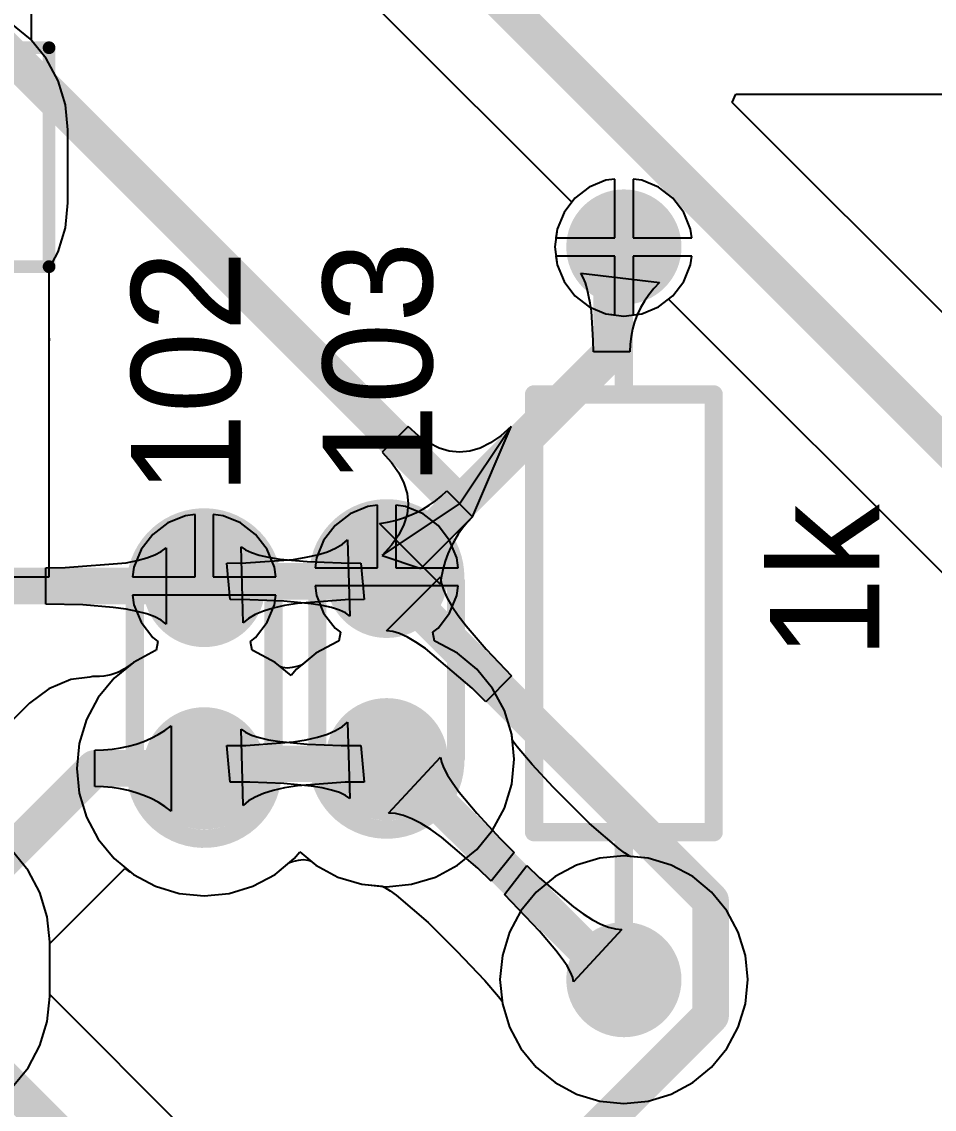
# Model space of a CAD drawing. Header units: millimetres. Extents: x 0 to 190, y 0 to 100.
# Drawn here: x 50.04 to 62.74, y 17.23 to 32.37 of the extents above; entities that cross this region are included whole.
import ezdxf

# ---------------------------------------------------------------- set-up
doc = ezdxf.new("R2010")
doc.units = ezdxf.units.MM
for name, color, linetype in [('BottomLayer', 5, 'Continuous'), ('BottomSolder', 6, 'Continuous'), ('MultiLayer', 9, 'Continuous'), ('PadHoleLayer', 156, 'Continuous'), ('TopLayer', 1, 'Continuous'), ('TopOverlay', 2, 'Continuous'), ('TopSolder', 216, 'Continuous')]:
    doc.layers.add(name, color=color, linetype=linetype)

msp = doc.modelspace()

# ---------------------------------------------------------------- hatches: boundary and pattern name
at = {"layer": 'BottomLayer'}
h = msp.add_hatch(color=5, dxfattribs=at)
edge = h.paths.add_edge_path()
edge.add_arc((58.41999999999999, 29.22999996), 0.6999985999999999, 0, 360)
h = msp.add_hatch(color=5, dxfattribs=at)
edge = h.paths.add_edge_path()
edge.add_arc((55.11799999999999, 24.638), 0.7499985, 0, 360)
h = msp.add_hatch(color=5, dxfattribs=at)
edge = h.paths.add_edge_path()
edge.add_arc((52.578, 24.511), 0.7499985, 0, 360)
h = msp.add_hatch(color=5, dxfattribs=at)
edge = h.paths.add_edge_path()
edge.add_arc((52.578, 21.971), 0.7499985, 0, 360)
h = msp.add_hatch(color=5, dxfattribs=at)
edge = h.paths.add_edge_path()
edge.add_arc((55.11799999999999, 22.098), 0.7499985, 0, 360)
h = msp.add_hatch(color=5, dxfattribs=at)
edge = h.paths.add_edge_path()
edge.add_arc((58.41999999999999, 19.03000004), 0.6999985999999999, 0, 360)
at = {"layer": 'BottomSolder'}
h = msp.add_hatch(color=6, dxfattribs=at)
edge = h.paths.add_edge_path()
edge.add_arc((58.41999999999999, 29.22999996), 0.8015985999999998, 0, 360)
h = msp.add_hatch(color=6, dxfattribs=at)
edge = h.paths.add_edge_path()
edge.add_arc((55.11799999999999, 24.638), 0.8515985, 0, 360)
h = msp.add_hatch(color=6, dxfattribs=at)
edge = h.paths.add_edge_path()
edge.add_arc((52.578, 24.511), 0.8515985, 0, 360)
h = msp.add_hatch(color=6, dxfattribs=at)
edge = h.paths.add_edge_path()
edge.add_arc((55.11799999999999, 22.098), 0.8515985, 0, 360)
h = msp.add_hatch(color=6, dxfattribs=at)
edge = h.paths.add_edge_path()
edge.add_arc((52.578, 21.971), 0.8515985, 0, 360)
h = msp.add_hatch(color=6, dxfattribs=at)
edge = h.paths.add_edge_path()
edge.add_arc((58.41999999999999, 19.03000004), 0.8015985999999998, 0, 360)
at = {"layer": 'MultiLayer'}
h = msp.add_hatch(color=9, dxfattribs=at)
edge = h.paths.add_edge_path()
edge.add_arc((58.41999999999999, 29.22999996), 0.6999985999999999, 0, 360)
h = msp.add_hatch(color=9, dxfattribs=at)
edge = h.paths.add_edge_path()
edge.add_arc((55.11799999999999, 24.638), 0.7499985, 0, 360)
h = msp.add_hatch(color=9, dxfattribs=at)
edge = h.paths.add_edge_path()
edge.add_arc((52.578, 24.511), 0.7499985, 0, 360)
h = msp.add_hatch(color=9, dxfattribs=at)
edge = h.paths.add_edge_path()
edge.add_arc((52.578, 21.971), 0.7499985, 0, 360)
h = msp.add_hatch(color=9, dxfattribs=at)
edge = h.paths.add_edge_path()
edge.add_arc((55.11799999999999, 22.098), 0.7499985, 0, 360)
h = msp.add_hatch(color=9, dxfattribs=at)
edge = h.paths.add_edge_path()
edge.add_arc((58.41999999999999, 19.03000004), 0.6999985999999999, 0, 360)
at = {"layer": 'PadHoleLayer'}
h = msp.add_hatch(color=156, dxfattribs=at)
edge = h.paths.add_edge_path()
edge.add_arc((58.41999999999999, 29.22999996), 0.2999994, 0, 360)
h = msp.add_hatch(color=156, dxfattribs=at)
edge = h.paths.add_edge_path()
edge.add_arc((55.11799999999999, 24.638), 0.3499993, 0, 360)
h = msp.add_hatch(color=156, dxfattribs=at)
edge = h.paths.add_edge_path()
edge.add_arc((52.578, 24.511), 0.3499993, 0, 360)
h = msp.add_hatch(color=156, dxfattribs=at)
edge = h.paths.add_edge_path()
edge.add_arc((55.11799999999999, 22.098), 0.3499993, 0, 360)
h = msp.add_hatch(color=156, dxfattribs=at)
edge = h.paths.add_edge_path()
edge.add_arc((52.578, 21.971), 0.3499993, 0, 360)
h = msp.add_hatch(color=156, dxfattribs=at)
edge = h.paths.add_edge_path()
edge.add_arc((58.41999999999999, 19.03000004), 0.2999994, 0, 360)
at = {"layer": 'TopLayer'}
h = msp.add_hatch(color=1, dxfattribs=at)
edge = h.paths.add_edge_path()
edge.add_arc((58.41999999999999, 29.22999996), 0.6999985999999999, 0, 360)
h = msp.add_hatch(color=1, dxfattribs=at)
edge = h.paths.add_edge_path()
edge.add_arc((55.11799999999999, 24.638), 0.7499985, 0, 360)
h = msp.add_hatch(color=1, dxfattribs=at)
edge = h.paths.add_edge_path()
edge.add_arc((52.578, 24.511), 0.7499985, 0, 360)
h = msp.add_hatch(color=1, dxfattribs=at)
edge = h.paths.add_edge_path()
edge.add_arc((52.578, 21.971), 0.7499985, 0, 360)
h = msp.add_hatch(color=1, dxfattribs=at)
edge = h.paths.add_edge_path()
edge.add_arc((55.11799999999999, 22.098), 0.7499985, 0, 360)
h = msp.add_hatch(color=1, dxfattribs=at)
edge = h.paths.add_edge_path()
edge.add_arc((58.41999999999999, 19.03000004), 0.6999985999999999, 0, 360)
at = {"layer": 'TopSolder'}
h = msp.add_hatch(color=216, dxfattribs=at)
edge = h.paths.add_edge_path()
edge.add_arc((58.41999999999999, 29.22999996), 0.8015985999999998, 0, 360)
h = msp.add_hatch(color=216, dxfattribs=at)
edge = h.paths.add_edge_path()
edge.add_arc((55.11799999999999, 24.638), 0.8515985, 0, 360)
h = msp.add_hatch(color=216, dxfattribs=at)
edge = h.paths.add_edge_path()
edge.add_arc((52.578, 24.511), 0.8515985, 0, 360)
h = msp.add_hatch(color=216, dxfattribs=at)
edge = h.paths.add_edge_path()
edge.add_arc((55.11799999999999, 22.098), 0.8515985, 0, 360)
h = msp.add_hatch(color=216, dxfattribs=at)
edge = h.paths.add_edge_path()
edge.add_arc((52.578, 21.971), 0.8515985, 0, 360)
h = msp.add_hatch(color=216, dxfattribs=at)
edge = h.paths.add_edge_path()
edge.add_arc((58.41999999999999, 19.03000004), 0.8015985999999998, 0, 360)

# ---------------------------------------------------------------- linework, layer by layer
at = {"layer": 'BottomLayer'}
for p, q in [((55.03359579999999, 32.51322682), (57.69480206, 29.85202056)), ((50.15831979999999, 32.12431979999999), (49.88758374, 32.34650629999999)), ((50.3805063, 31.85358374), (50.15831979999999, 32.12431979999999)), ((50.5456063, 31.5447045), (50.3805063, 31.85358374)), ((50.64727488, 31.20954896), (50.5456063, 31.5447045)), ((59.92920957999999, 31.24070968), (59.97781248, 31.35804244)), ((59.97781248, 31.35804244), (99.24863056, 31.35804244)), ((50.68160298, 30.861), (50.64727488, 31.20954896)), ((66.93307416, 24.2368451), (59.92920957999999, 31.24070968)), ((50.68160298, 29.845), (50.68160298, 30.861)), ((50.64727488, 29.49645104), (50.68160298, 29.845)), ((57.69480206, 29.85202056), (57.58668442, 29.7111166)), ((57.58668442, 29.7111166), (57.49055558, 29.47904442)), ((50.5456063, 29.16129549999999), (50.64727488, 29.49645104)), ((57.49055558, 29.47904442), (57.45776926, 29.22999996)), ((57.45776926, 29.22999996), (57.49055558, 28.9809555)), ((50.419, 28.92443288), (50.5456063, 29.16129549999999)), ((50.419, 27.98245864), (50.419, 28.92443288)), ((57.49055558, 28.9809555), (57.58668442, 28.74888332)), ((57.85519797999999, 28.80355936), (57.82233037999999, 28.86559378)), ((57.82233037999999, 28.86559378), (58.91755805999999, 28.73762096)), ((57.88460864, 28.73094838), (57.85519797999999, 28.80355936)), ((57.58668442, 28.74888332), (57.73960003999999, 28.5496)), ((57.91055727999999, 28.64776338), (57.88460864, 28.73094838)), ((57.95207611999999, 28.44966116), (57.91055727999999, 28.64776338)), ((58.83885361999999, 28.65259192), (58.76843466, 28.5649416)), ((58.91755805999999, 28.73762096), (58.83885361999999, 28.65259192)), ((57.73960003999999, 28.5496), (57.93888336, 28.39668438)), ((58.70629863999999, 28.47466746), (58.6524481, 28.3817695)), ((58.76843466, 28.5649416), (58.70629863999999, 28.47466746)), ((58.90111664, 28.39668438), (59.04202059999999, 28.50480202)), ((59.04202059999999, 28.50480202), (64.74634243999999, 22.80048018)), ((57.93888336, 28.39668438), (58.17095553999999, 28.30055554)), ((57.96764631999999, 28.33474648), (57.95207611999999, 28.44966116)), ((57.99359496, 27.92654308), (57.96764631999999, 28.33474648)), ((58.6524481, 28.3817695), (58.60688304, 28.2862528)), ((58.66904445999999, 28.30055554), (58.90111664, 28.39668438)), ((58.17095553999999, 28.30055554), (58.41999999999999, 28.26776922)), ((58.41999999999999, 28.26776922), (58.66904445999999, 28.30055554)), ((58.56960092, 28.18811228), (58.54060681999999, 28.08734794)), ((58.60688304, 28.2862528), (58.56960092, 28.18811228)), ((58.54060681999999, 28.08734794), (58.51989312, 27.98396232)), ((50.424715, 27.94003556), (50.419, 27.98245864)), ((50.419, 27.89559318), (50.424715, 27.94003556)), ((50.419, 24.638), (50.419, 27.89559318)), ((57.9953247, 27.7693247), (57.99359496, 27.92654308)), ((58.50746744, 27.87795542), (58.5033247, 27.7693247)), ((58.51989312, 27.98396232), (58.50746744, 27.87795542)), ((58.5033247, 27.7693247), (57.9953247, 27.7693247)), ((55.41557877999999, 26.73163056), (55.05636943999999, 26.37242122)), ((55.41558132, 26.73163056), (55.05637198, 26.37242122)), ((55.55926403999999, 26.60231662), (55.41557877999999, 26.73163056)), ((55.55926658, 26.60231408), (55.41558132, 26.73163056)), ((56.13400253999999, 25.654), (56.85242375999999, 26.73163056)), ((56.31360594, 25.47439405999999), (56.85242122, 26.73163056)), ((56.85242122, 26.73163056), (56.70873596, 26.60231408)), ((56.85242375999999, 26.73163056), (56.7087385, 26.60231662)), ((55.7029493, 26.5017377), (55.55926403999999, 26.60231662)), ((55.7029493, 26.50173516), (55.55926658, 26.60231408)), ((55.84663201999999, 26.4298938), (55.7029493, 26.5017377)), ((55.84663456, 26.4298938), (55.7029493, 26.50173516)), ((56.56505324, 26.50173516), (56.42136798, 26.4298938)), ((56.56505324, 26.5017377), (56.42137052, 26.4298938)), ((56.7087385, 26.60231662), (56.56505324, 26.5017377)), ((56.70873596, 26.60231408), (56.56505324, 26.50173516)), ((55.05636943999999, 26.37242122), (55.18568592, 26.22873596)), ((55.05637198, 26.37242122), (55.18568845999999, 26.22873596)), ((55.99031727999999, 26.38679), (55.84663201999999, 26.4298938)), ((55.99031727999999, 26.38679), (55.84663456, 26.4298938)), ((56.13399999999999, 26.37242122), (55.99031727999999, 26.38679)), ((56.13400253999999, 26.37242122), (55.99031727999999, 26.38679)), ((56.27768526, 26.38679), (56.13399999999999, 26.37242122)), ((56.27768526, 26.38679), (56.13400253999999, 26.37242122)), ((56.42136798, 26.4298938), (56.27768526, 26.38679)), ((56.42137052, 26.4298938), (56.27768526, 26.38679)), ((55.18568592, 26.22873596), (55.28626483999999, 26.08505324)), ((55.18568845999999, 26.22873596), (55.28626483999999, 26.08505324)), ((55.28626483999999, 26.08505324), (55.3581062, 25.94136798)), ((55.28626483999999, 26.08505324), (55.35810873999999, 25.94136798)), ((55.3581062, 25.94136798), (55.40121254, 25.79768526)), ((55.35810873999999, 25.94136798), (55.40121254, 25.79768526)), ((55.40121254, 25.79768526), (55.41557877999999, 25.654)), ((55.40121254, 25.79768526), (55.41558132, 25.654)), ((55.79643908, 25.6950337), (55.8772568, 25.761315)), ((55.8772568, 25.761315), (55.95439405999999, 25.83360593999999)), ((55.95439405999999, 25.83360593999999), (56.31360594, 25.47439405999999)), ((54.85590248, 25.61615654), (54.61166878, 25.51499088)), ((54.991, 25.63394161999999), (54.85590248, 25.61615654)), ((54.991, 24.765), (54.991, 25.63394161999999)), ((55.05636943999999, 24.93558132), (56.13400253999999, 25.654)), ((55.38009751999999, 25.61615654), (55.24499999999999, 25.63394161999999)), ((55.24499999999999, 25.63394161999999), (55.24499999999999, 24.765)), ((55.62433121999999, 25.51499088), (55.38009751999999, 25.61615654)), ((55.41557877999999, 25.654), (55.40121254, 25.51031728)), ((55.41558132, 25.654), (55.40121254, 25.51031728)), ((55.62375718, 25.58051018), (55.71193836, 25.63476712)), ((55.71193836, 25.63476712), (55.79643908, 25.6950337)), ((52.31590248, 25.48915654), (52.07166878, 25.38799088)), ((52.45099999999999, 25.50694162), (52.31590248, 25.48915654)), ((52.45099999999999, 24.638), (52.45099999999999, 25.50694162)), ((52.84009752, 25.48915654), (52.705, 25.50694162)), ((52.705, 25.50694162), (52.705, 24.638)), ((53.08433122, 25.38799088), (52.84009752, 25.48915654)), ((54.61166878, 25.51499088), (54.40193844, 25.35406156)), ((55.23421769999999, 25.42360168), (55.3371258, 25.45381244)), ((55.3371258, 25.45381244), (55.43635089999999, 25.49003283999999)), ((55.40121254, 25.51031728), (55.3581062, 25.36663202)), ((55.40121254, 25.51031728), (55.35810873999999, 25.36663202)), ((55.43635089999999, 25.49003283999999), (55.53189554, 25.53226542)), ((55.53189554, 25.53226542), (55.62375718, 25.58051018)), ((55.59518471999999, 24.75597538), (56.31360594, 25.47439405999999)), ((55.83406155999999, 25.35406156), (55.62433121999999, 25.51499088)), ((56.31360594, 25.47439405999999), (56.24131499999999, 25.3972568)), ((52.07166878, 25.38799088), (51.86193844, 25.22706156)), ((53.29406156, 25.22706156), (53.08433122, 25.38799088)), ((54.40193844, 25.35406156), (54.24100912, 25.14433122)), ((55.01736266, 25.3812167), (55.12763168, 25.3994031)), ((55.86121669999999, 24.53736266), (55.01736266, 25.3812167)), ((55.12763168, 25.3994031), (55.23421769999999, 25.42360168)), ((55.3581062, 25.36663202), (55.28626483999999, 25.22294676)), ((55.35810873999999, 25.36663202), (55.28626483999999, 25.2229493)), ((55.99499087999999, 25.14433122), (55.83406155999999, 25.35406156)), ((56.1750337, 25.31643908), (56.11476712, 25.23193836)), ((56.24131499999999, 25.3972568), (56.1750337, 25.31643908)), ((51.86193844, 25.22706156), (51.70100911999999, 25.01733122)), ((53.45499088, 25.01733122), (53.29406156, 25.22706156)), ((54.24100912, 25.14433122), (54.13984346, 24.90009752)), ((54.50119656, 25.09191832), (54.57344178, 25.1537089)), ((54.57344178, 25.1537089), (54.60342902, 24.09236482)), ((55.28626483999999, 25.2229493), (55.18568592, 25.07926404)), ((55.28626483999999, 25.22294676), (55.18568592, 25.07926404)), ((56.09615654, 24.90009752), (55.99499087999999, 25.14433122)), ((56.06051018, 25.14375718), (56.01226542, 25.05189554)), ((56.11476712, 25.23193836), (56.06051018, 25.14375718)), ((51.70100911999999, 25.01733122), (51.59984346, 24.77309752)), ((51.89233208, 24.9420634), (51.98138194, 24.98909658)), ((51.98138194, 24.98909658), (52.04800106, 25.04166188)), ((52.04800106, 25.04166188), (52.04800106, 23.98033812)), ((53.12255821999999, 23.9952911), (53.09257098, 25.05663518)), ((53.09257098, 25.05663518), (53.15276136, 25.01329008)), ((53.15276136, 25.01329008), (53.23657627999999, 24.97450682)), ((53.55615654, 24.77309752), (53.45499088, 25.01733122)), ((54.15667603999999, 24.94557622), (54.29281242, 24.98785198)), ((54.29281242, 24.98785198), (54.40765344, 25.03663268)), ((54.40765344, 25.03663268), (54.50119656, 25.09191832)), ((55.18568592, 25.07926404), (55.05636943999999, 24.93557878)), ((55.18568592, 25.07926404), (55.05636943999999, 24.93558132)), ((56.01226542, 25.05189554), (55.97003283999999, 24.9563509)), ((50.64083852, 24.76776606), (51.49057774, 24.8341642)), ((51.49057774, 24.8341642), (51.64692998, 24.86459848)), ((51.64692998, 24.86459848), (51.7808464, 24.90056488)), ((51.7808464, 24.90056488), (51.89233208, 24.9420634)), ((52.89259678, 24.8285), (53.15652056, 24.8317512)), ((53.15652056, 24.8317512), (53.82050704, 24.88053444)), ((53.23657627999999, 24.97450682), (53.3440132, 24.9402854)), ((53.3440132, 24.9402854), (53.47507211999999, 24.91062836)), ((53.47507211999999, 24.91062836), (53.62975049999999, 24.88553316)), ((53.62975049999999, 24.88553316), (54.00997834, 24.84903336)), ((53.82050704, 24.88053444), (53.99923922, 24.90980286)), ((53.99923922, 24.90980286), (54.15667603999999, 24.94557622)), ((54.00997834, 24.84903336), (54.48469163999999, 24.83078092)), ((54.13984346, 24.90009752), (54.12205837999999, 24.765)), ((54.48469163999999, 24.83078092), (54.75748002, 24.8285)), ((55.05636943999999, 24.93557878), (55.59518471999999, 24.75597538)), ((55.93381244, 24.8571258), (55.90360167999999, 24.7542177)), ((55.97003283999999, 24.9563509), (55.93381244, 24.8571258)), ((56.11394162, 24.765), (56.09615654, 24.90009752)), ((50.37231988, 24.765), (50.64083852, 24.76776606)), ((50.37231988, 24.257), (50.37231988, 24.765)), ((51.59984346, 24.77309752), (51.58205838, 24.638)), ((52.93851998, 24.3205), (52.89259678, 24.8285)), ((53.57394162, 24.638), (53.55615654, 24.77309752)), ((54.12205837999999, 24.765), (54.991, 24.765)), ((54.75748002, 24.8285), (54.80340322, 24.3205)), ((55.24499999999999, 24.765), (56.11394162, 24.765)), ((55.90360167999999, 24.7542177), (55.8794031, 24.64763168)), ((46.863, 24.638), (50.419, 24.638)), ((51.58205838, 24.638), (52.45099999999999, 24.638)), ((52.705, 24.638), (53.57394162, 24.638)), ((55.11753263999999, 23.88799896), (55.86800104, 24.63846736)), ((55.8794031, 24.64763168), (55.86121669999999, 24.53736266)), ((55.86800104, 24.63846736), (55.87793752, 24.5541927)), ((55.87793752, 24.5541927), (55.90764789999999, 24.45796734)), ((52.578, 24.384), (51.58205838, 24.384)), ((51.58205838, 24.384), (51.59984346, 24.24890248)), ((53.57394162, 24.384), (52.578, 24.384)), ((53.55615654, 24.24890248), (53.57394162, 24.384)), ((55.11799999999999, 24.511), (54.12205837999999, 24.511)), ((54.12205837999999, 24.511), (54.13984346, 24.37590248)), ((54.13984346, 24.37590248), (54.24100912, 24.13166878)), ((56.11394162, 24.511), (55.11799999999999, 24.511)), ((55.90764789999999, 24.45796734), (55.95713472, 24.34979128)), ((55.99499087999999, 24.13166878), (56.09615654, 24.37590248)), ((56.09615654, 24.37590248), (56.11394162, 24.511)), ((50.88692388, 24.24593322), (50.37231988, 24.257)), ((51.31179221999999, 24.21273542), (50.88692388, 24.24593322)), ((51.59984346, 24.24890248), (51.70100911999999, 24.00466878)), ((53.21130836, 24.31821908), (52.93851998, 24.3205)), ((53.68602166, 24.29996664), (53.21130836, 24.31821908)), ((53.45499088, 24.00466878), (53.55615654, 24.24890248)), ((53.69676078, 24.23919714), (53.53932395999999, 24.20342378)), ((54.06624949999999, 24.26346684), (53.68602166, 24.29996664)), ((53.87549296, 24.26846556), (53.69676078, 24.23919714)), ((54.53947943999999, 24.3172488), (53.87549296, 24.26846556)), ((54.22092787999999, 24.23837164), (54.06624949999999, 24.26346684)), ((54.35198679999999, 24.2087146), (54.22092787999999, 24.23837164)), ((54.80340322, 24.3205), (54.53947943999999, 24.3172488)), ((55.95713472, 24.34979128), (56.02639797999999, 24.22966452)), ((56.02639797999999, 24.22966452), (56.11543514, 24.0975896)), ((51.49057774, 24.1878358), (51.31179221999999, 24.21273542)), ((51.64692998, 24.15740152), (51.49057774, 24.1878358)), ((51.7808464, 24.12143512), (51.64692998, 24.15740152)), ((51.89233208, 24.0799366), (51.7808464, 24.12143512)), ((51.98138194, 24.03290342), (51.89233208, 24.0799366)), ((53.28834655999999, 24.11236732), (53.19480343999999, 24.05708168)), ((53.40318758, 24.16114802), (53.28834655999999, 24.11236732)), ((53.53932395999999, 24.20342378), (53.40318758, 24.16114802)), ((54.24100912, 24.13166878), (54.40193844, 23.92193844)), ((54.45942372, 24.17449318), (54.35198679999999, 24.2087146)), ((54.54323864, 24.13570992), (54.45942372, 24.17449318)), ((54.60342902, 24.09236482), (54.54323864, 24.13570992)), ((55.83406155999999, 23.92193844), (55.99499087999999, 24.13166878)), ((56.11543514, 24.0975896), (56.22424873999999, 23.95356144)), ((51.70100911999999, 24.00466878), (51.86193844, 23.79493844)), ((52.04800106, 23.98033812), (51.98138194, 24.03290342)), ((53.19480343999999, 24.05708168), (53.12255821999999, 23.9952911)), ((53.29406156, 23.79493844), (53.45499088, 24.00466878)), ((54.40193844, 23.92193844), (54.47445036000001, 23.8662972)), ((55.76154964, 23.8662972), (55.83406155999999, 23.92193844)), ((56.22424873999999, 23.95356144), (56.50120271999999, 23.6296581)), ((51.86193844, 23.79493844), (51.93445036, 23.7392972)), ((53.22154964, 23.7392972), (53.29406156, 23.79493844)), ((54.47445036000001, 23.8662972), (54.45171736, 23.74134698)), ((55.2018073, 23.87806248), (55.11753263999999, 23.88799896)), ((55.29803266, 23.8483521), (55.2018073, 23.87806248)), ((55.40620872, 23.79886528), (55.29803266, 23.8483521)), ((55.52633548, 23.72960202), (55.40620872, 23.79886528)), ((55.78428263999999, 23.74134698), (55.76154964, 23.8662972)), ((51.93445036, 23.7392972), (51.91171735999999, 23.61434698)), ((53.24428263999999, 23.61434698), (53.22154964, 23.7392972)), ((54.43891067999999, 23.73746332), (54.13211678, 23.57347838)), ((54.45171736, 23.74134698), (54.43891067999999, 23.73746332)), ((55.65841039999999, 23.64056486), (55.52633548, 23.72960202)), ((56.30621708, 23.08665944), (55.65841039999999, 23.64056486)), ((55.79708932, 23.73746332), (55.78428263999999, 23.74134698)), ((56.10388321999999, 23.57347838), (55.79708932, 23.73746332)), ((56.50120271999999, 23.6296581), (56.85725484, 23.2579545)), ((51.89891067999999, 23.61046332), (51.59211678, 23.44647838)), ((51.91171735999999, 23.61434698), (51.89891067999999, 23.61046332)), ((53.25708931999999, 23.61046332), (53.24428263999999, 23.61434698)), ((53.56388322, 23.44647838), (53.25708931999999, 23.61046332)), ((54.13211678, 23.57347838), (53.93121802, 23.40860444)), ((56.37279048, 23.35279048), (56.10388321999999, 23.57347838)), ((51.4284341, 23.33299372), (51.39543696, 23.31570394)), ((51.46033141999999, 23.35269904), (51.4284341, 23.33299372)), ((51.52069706, 23.39612542), (51.46033141999999, 23.35269904)), ((51.54980037999999, 23.4117515), (51.52069706, 23.39612542)), ((51.59211678, 23.44647838), (51.54980037999999, 23.4117515)), ((53.64004258, 23.3839766), (53.56388322, 23.44647838)), ((53.67039557999999, 23.37710844), (53.64004258, 23.3839766)), ((53.74014144, 23.3657902), (53.67039557999999, 23.37710844)), ((53.80274227999999, 23.37604164), (53.74014144, 23.3657902)), ((53.89078376, 23.39604668), (53.80274227999999, 23.37604164)), ((53.93121802, 23.40860444), (53.89078376, 23.39604668)), ((56.59347837999999, 23.08388322), (56.37279048, 23.35279048)), ((50.72246396, 23.2083102), (50.41352122, 23.08034246)), ((50.98550381999999, 23.24294056), (50.72246396, 23.2083102)), ((51.02583648, 23.249382), (50.98550381999999, 23.24294056)), ((51.03670768, 23.24968172), (51.02583648, 23.249382)), ((51.05399999999999, 23.25195756), (51.03670768, 23.24968172)), ((51.11951676, 23.25195756), (51.05399999999999, 23.25195756)), ((51.11992824, 23.25196772), (51.11951676, 23.25195756)), ((51.17935661999999, 23.25702232), (51.11992824, 23.25196772)), ((51.23250104, 23.2647998), (51.17935661999999, 23.25702232)), ((51.27982124, 23.2748201), (51.23250104, 23.2647998)), ((51.32214272, 23.28674032), (51.27982124, 23.2748201)), ((51.36037226000001, 23.3003725), (51.32214272, 23.28674032)), ((51.39543696, 23.31570394), (51.36037226000001, 23.3003725)), ((56.85725484, 23.2579545), (56.4980455, 22.89874516)), ((50.41352122, 23.08034246), (50.14822583999999, 22.87677416)), ((56.4980455, 22.89874516), (56.30621708, 23.08665944)), ((56.75746331999999, 22.77708932), (56.59347837999999, 23.08388322)), ((50.14822583999999, 22.87677416), (48.61332923999999, 21.34187756)), ((56.85844609999999, 22.44419692), (56.75746331999999, 22.77708932)), ((52.02953525999999, 22.4997899), (52.11913376, 22.56424494)), ((52.11913376, 22.56424494), (52.11913376, 21.37775506)), ((54.50119656, 22.55191832), (54.57344178, 22.6137089)), ((54.57344178, 22.6137089), (54.60342902, 21.55236482)), ((51.83906066, 22.3912303), (51.93617755999999, 22.44211666)), ((51.93617755999999, 22.44211666), (52.02953525999999, 22.4997899)), ((53.12255821999999, 21.4552911), (53.09257098, 22.51663518)), ((53.09257098, 22.51663518), (53.15276136, 22.47329008)), ((53.15276136, 22.47329008), (53.23657627999999, 22.43450682)), ((53.23657627999999, 22.43450682), (53.3440132, 22.4002854)), ((54.15667603999999, 22.40557622), (54.29281242, 22.44785198)), ((54.29281242, 22.44785198), (54.40765344, 22.49663268)), ((54.40765344, 22.49663268), (54.50119656, 22.55191832)), ((56.86583496, 22.36917802), (56.85844609999999, 22.44419692)), ((51.41300868, 22.25553334), (51.52515983999999, 22.2792798)), ((51.52515983999999, 22.2792798), (51.6335518, 22.3098106)), ((51.6335518, 22.3098106), (51.7381871, 22.34712828)), ((51.7381871, 22.34712828), (51.83906066, 22.3912303)), ((52.89259678, 22.2885), (53.15652056, 22.2917512)), ((52.93851998, 21.7805), (52.89259678, 22.2885)), ((53.15652056, 22.2917512), (53.82050704, 22.34053444)), ((53.3440132, 22.4002854), (53.47507211999999, 22.37062836)), ((53.47507211999999, 22.37062836), (53.62975049999999, 22.34553316)), ((53.62975049999999, 22.34553316), (54.00997834, 22.30903336)), ((53.82050704, 22.34053444), (53.99923922, 22.36980286)), ((53.99923922, 22.36980286), (54.15667603999999, 22.40557622)), ((54.00997834, 22.30903336), (54.48469163999999, 22.29078092)), ((54.48469163999999, 22.29078092), (54.75748002, 22.2885)), ((54.75748002, 22.2885), (54.80340322, 21.7805)), ((56.88035359999999, 22.34678538), (56.86583496, 22.36917802)), ((56.9360812, 22.27101718), (56.88035359999999, 22.34678538)), ((57.14276862, 22.02352212), (56.9360812, 22.27101718)), ((51.05399999999999, 22.225), (51.17742876000001, 22.22839344)), ((51.05399999999999, 21.717), (51.05399999999999, 22.225)), ((51.17742876000001, 22.22839344), (51.29709832, 22.23856868)), ((51.29709832, 22.23856868), (51.41300868, 22.25553334)), ((55.14461158, 21.3484714), (55.86745493999999, 22.12661818)), ((55.86745493999999, 22.12661818), (55.87984252, 22.0568774)), ((55.87984252, 22.0568774), (55.91221736, 21.97318694)), ((55.91221736, 21.97318694), (55.96457437999999, 21.87554934)), ((57.43493211999999, 21.70961876), (57.14276862, 22.02352212)), ((55.96457437999999, 21.87554934), (56.03691611999999, 21.76396714)), ((51.17742876000001, 21.71360656), (51.05399999999999, 21.717)), ((51.29709832, 21.70343132), (51.17742876000001, 21.71360656)), ((51.41300868, 21.68646666), (51.29709832, 21.70343132)), ((51.52515983999999, 21.6627202), (51.41300868, 21.68646666)), ((51.6335518, 21.6321894), (51.52515983999999, 21.6627202)), ((53.21130836, 21.77821908), (52.93851998, 21.7805)), ((53.68602166, 21.75996664), (53.21130836, 21.77821908)), ((53.53932395999999, 21.66342378), (53.40318758, 21.62114802)), ((53.69676078, 21.69919714), (53.53932395999999, 21.66342378)), ((54.06624949999999, 21.72346684), (53.68602166, 21.75996664)), ((53.87549296, 21.72846556), (53.69676078, 21.69919714)), ((54.53947943999999, 21.7772488), (53.87549296, 21.72846556)), ((54.22092787999999, 21.69837164), (54.06624949999999, 21.72346684)), ((54.35198679999999, 21.6687146), (54.22092787999999, 21.69837164)), ((54.45942372, 21.63449318), (54.35198679999999, 21.6687146)), ((54.80340322, 21.7805), (54.53947943999999, 21.7772488)), ((56.03691611999999, 21.76396714), (56.12924258, 21.63843526)), ((57.91840588, 21.226145), (57.43493211999999, 21.70961876)), ((51.7381871, 21.59487172), (51.6335518, 21.6321894)), ((51.83906066, 21.5507697), (51.7381871, 21.59487172)), ((51.93617755999999, 21.49988334), (51.83906066, 21.5507697)), ((52.02953525999999, 21.4422101), (51.93617755999999, 21.49988334)), ((53.19480343999999, 21.51708168), (53.12255821999999, 21.4552911)), ((53.28834655999999, 21.57236732), (53.19480343999999, 21.51708168)), ((53.40318758, 21.62114802), (53.28834655999999, 21.57236732)), ((54.54323864, 21.59570992), (54.45942372, 21.63449318)), ((54.60342902, 21.55236482), (54.54323864, 21.59570992)), ((56.12924258, 21.63843526), (56.37384711999999, 21.34553262)), ((52.11913376, 21.37775506), (52.02953525999999, 21.4422101)), ((55.24246508, 21.34195376), (55.14461158, 21.3484714)), ((55.35033379999999, 21.31580446), (55.24246508, 21.34195376)), ((55.46822028, 21.27002604), (55.35033379999999, 21.31580446)), ((55.59612197999999, 21.20461596), (55.46822028, 21.27002604)), ((55.73404144, 21.11957422), (55.59612197999999, 21.20461596)), ((56.37384711999999, 21.34553262), (56.69839054, 20.99684142)), ((57.94088487999999, 21.20421464), (57.91840588, 21.226145)), ((58.35290335999999, 20.8487645), (57.94088487999999, 21.20421464)), ((55.88197358, 21.01490336), (55.73404144, 21.11957422)), ((56.38587402, 20.58311098), (55.88197358, 21.01490336)), ((56.69839054, 20.99684142), (56.89063806, 20.80157384)), ((56.89063806, 20.80157384), (56.57387466, 20.39991856)), ((58.42707135999999, 20.79555912), (58.35290335999999, 20.8487645)), ((58.49347965999999, 20.75386502), (58.42707135999999, 20.79555912)), ((58.50949182, 20.7454881), (58.49347965999999, 20.75386502)), ((58.75639505999999, 20.72117014), (58.50949182, 20.7454881)), ((53.56388322, 20.49552162), (53.76478198, 20.66039556)), ((53.76478198, 20.66039556), (53.80521623999999, 20.67295332)), ((53.80521623999999, 20.67295332), (53.89325771999999, 20.69295836)), ((53.89325771999999, 20.69295836), (53.95585856, 20.7032098)), ((53.95585856, 20.7032098), (54.02560441999999, 20.69189156)), ((54.02560441999999, 20.69189156), (54.05595742, 20.6850234)), ((54.05595742, 20.6850234), (54.13211678, 20.62252162)), ((54.13211678, 20.62252162), (54.43891067999999, 20.45853668)), ((56.75800434, 20.21578888), (57.07122698, 20.62098492)), ((57.07122698, 20.62098492), (57.24775697999999, 20.44876276)), ((59.07986152, 20.6230474), (58.75639505999999, 20.72117014)), ((59.37797115999999, 20.46370558), (59.07986152, 20.6230474)), ((50.42760298, 19.53305466), (51.47400932, 20.579461)), ((51.47400932, 20.579461), (51.52069959999999, 20.54587458)), ((51.52069959999999, 20.54587458), (51.54979784, 20.53025358)), ((51.54979784, 20.53025358), (51.59211678, 20.49552162)), ((51.59211678, 20.49552162), (51.89891067999999, 20.33153668)), ((53.25708931999999, 20.33153668), (53.56388322, 20.49552162)), ((54.43891067999999, 20.45853668), (54.77180308, 20.3575539)), ((56.57387466, 20.39991856), (56.38587402, 20.58311098)), ((57.24775697999999, 20.44876276), (57.71826404, 20.04285552)), ((59.63926604, 20.24926608), (59.37797115999999, 20.46370558)), ((51.89891067999999, 20.33153668), (52.23180307999999, 20.2305539)), ((52.92419692, 20.2305539), (53.25708931999999, 20.33153668)), ((54.77180308, 20.3575539), (55.05666661999999, 20.32949706)), ((55.05666661999999, 20.32949706), (55.09308768, 20.31087124)), ((55.09308768, 20.31087124), (55.16858409999999, 20.26432066)), ((52.23180307999999, 20.2305539), (52.578, 20.19645694)), ((52.578, 20.19645694), (52.92419692, 20.2305539)), ((55.16858409999999, 20.26432066), (55.25126872, 20.20581684)), ((55.25126872, 20.20581684), (55.69417614, 19.82629004)), ((57.24440671999999, 19.70672208), (56.75800434, 20.21578888)), ((59.85370554, 19.9879712), (59.63926604, 20.24926608)), ((57.71826404, 20.04285552), (57.85540372, 19.94447624)), ((60.01304735999999, 19.68986156), (59.85370554, 19.9879712)), ((57.85540372, 19.94447624), (57.98269836, 19.86455768)), ((57.98269836, 19.86455768), (58.10014288, 19.80309984)), ((55.69417614, 19.82629004), (55.73280192, 19.78865232)), ((55.73280192, 19.78865232), (56.09165058, 19.42980366)), ((57.47456628, 19.43626796), (57.24440671999999, 19.70672208)), ((58.39339349999999, 19.72949572), (57.72058559999999, 19.00136916)), ((58.10014288, 19.80309984), (58.20773982, 19.76010526)), ((58.20773982, 19.76010526), (58.30548918, 19.73556886)), ((58.30548918, 19.73556886), (58.39339349999999, 19.72949572)), ((60.1111701, 19.3663951), (60.01304735999999, 19.68986156)), ((50.42760298, 18.82094534), (50.42760298, 19.53305466)), ((56.09165058, 19.42980366), (56.48308998, 19.02012452)), ((57.56141142, 19.32171904), (57.47456628, 19.43626796)), ((57.6294377, 19.22095216), (57.56141142, 19.32171904)), ((60.14430186, 19.03000004), (60.1111701, 19.3663951)), ((57.67864257999999, 19.1339724), (57.6294377, 19.22095216)), ((57.70902352, 19.06077722), (57.67864257999999, 19.1339724)), ((56.48308998, 19.02012452), (56.67541878, 18.79412294)), ((57.72058559999999, 19.00136916), (57.70902352, 19.06077722)), ((60.1111701, 18.69360498), (60.14430186, 19.03000004)), ((56.78577416, 12.46277416), (50.42760298, 18.82094534)), ((56.67541878, 18.79412294), (56.7254263, 18.72816422)), ((56.7254263, 18.72816422), (56.72882989999999, 18.69360498)), ((56.72882989999999, 18.69360498), (56.82695264, 18.37013852)), ((60.01304735999999, 18.37013852), (60.1111701, 18.69360498)), ((56.82695264, 18.37013852), (56.98629446, 18.07202888)), ((59.85370554, 18.07202888), (60.01304735999999, 18.37013852)), ((56.98629446, 18.07202888), (57.20073396, 17.810734)), ((59.63926604, 17.810734), (59.85370554, 18.07202888)), ((57.20073396, 17.810734), (57.46202884, 17.5962945)), ((59.37797115999999, 17.5962945), (59.63926604, 17.810734)), ((57.46202884, 17.5962945), (57.76013847999999, 17.43695268)), ((59.07986152, 17.43695268), (59.37797115999999, 17.5962945)), ((57.76013847999999, 17.43695268), (58.08360493999999, 17.33882994)), ((58.75639505999999, 17.33882994), (59.07986152, 17.43695268)), ((58.08360493999999, 17.33882994), (58.41999999999999, 17.30569818)), ((58.41999999999999, 17.30569818), (58.75639505999999, 17.33882994))]:
    msp.add_line(p, q, dxfattribs=at)
at = {"layer": 'BottomLayer', "const_width": 0.508}
for points in [[(43.434, 38.354), (53.98040766, 27.80759234)], [(55.56418656, 33.79418438), (66.0273, 23.33107094)], [(58.2493247, 29.05932466), (58.41999999999999, 29.22999996)], [(58.2493247, 27.7693247), (58.2493247, 29.05932466)], [(53.98040766, 27.80759234), (53.98041019999999, 27.80759234)], [(53.98041019999999, 27.80759234), (56.13400253999999, 25.654)], [(56.13399999999999, 25.654), (58.2493247, 27.7693247)], [(55.11799999999999, 24.638), (56.13399999999999, 25.654)], [(55.0545, 24.5745), (55.11799999999999, 24.638)], [(55.11799999999999, 24.638), (59.62800113999999, 20.12799886)], [(45.974, 24.511), (52.578, 24.511)], [(52.578, 24.511), (52.64149999999999, 24.5745)], [(52.64149999999999, 24.5745), (55.0545, 24.5745)], [(52.578, 21.971), (52.64149999999999, 22.0345)], [(52.64149999999999, 22.0345), (55.0545, 22.0345)], [(55.0545, 22.0345), (55.11799999999999, 22.098)], [(55.11799999999999, 22.098), (55.23500256, 22.098)], [(55.23500256, 22.098), (58.30300251999999, 19.03000004)], [(48.641, 19.558), (51.05399999999999, 21.971)], [(51.05399999999999, 21.971), (52.578, 21.971)], [(59.62800113999999, 18.5296302), (59.62800113999999, 20.12799886)], [(58.30300251999999, 19.03000004), (58.41999999999999, 19.03000004)], [(48.641, 18.796), (55.88, 11.557)], [(56.08437093999999, 14.986), (59.62800113999999, 18.5296302)]]:
    msp.add_lwpolyline(points, dxfattribs=at)
at = {"layer": 'BottomLayer', "const_width": 0.254}
for points in [[(58.29299999999999, 29.22999996, 1), (58.547, 29.22999996, 1)], [(58.12232469999999, 29.05932466, 1), (58.3763247, 29.05932466, 1)], [(58.12232469999999, 29.05932466, 1), (58.3763247, 29.05932466, 1)], [(53.85340765999999, 27.80759234, 1), (54.10740766, 27.80759234, 1)], [(53.85340765999999, 27.80759234, 1), (54.10740766, 27.80759234, 1)], [(53.8534102, 27.80759234, 1), (54.1074102, 27.80759234, 1)], [(53.8534102, 27.80759234, 1), (54.1074102, 27.80759234, 1)], [(58.12232469999999, 27.7693247, 1), (58.3763247, 27.7693247, 1)], [(58.12232469999999, 27.7693247, 1), (58.3763247, 27.7693247, 1)], [(56.007, 25.654, 1), (56.261, 25.654, 1)], [(56.007, 25.654, 1), (56.261, 25.654, 1)], [(56.00700253999999, 25.654, 1), (56.26100254, 25.654, 1)], [(54.991, 24.638, 1), (55.24499999999999, 24.638, 1)], [(54.991, 24.638, 1), (55.24499999999999, 24.638, 1)], [(54.991, 24.638, 1), (55.24499999999999, 24.638, 1)], [(52.45099999999999, 24.511, 1), (52.705, 24.511, 1)], [(52.45099999999999, 24.511, 1), (52.705, 24.511, 1)], [(52.51449999999999, 24.5745, 1), (52.7685, 24.5745, 1)], [(52.51449999999999, 24.5745, 1), (52.7685, 24.5745, 1)], [(54.9275, 24.5745, 1), (55.18149999999999, 24.5745, 1)], [(54.9275, 24.5745, 1), (55.18149999999999, 24.5745, 1)], [(52.51449999999999, 22.0345, 1), (52.7685, 22.0345, 1)], [(52.51449999999999, 22.0345, 1), (52.7685, 22.0345, 1)], [(54.9275, 22.0345, 1), (55.18149999999999, 22.0345, 1)], [(54.9275, 22.0345, 1), (55.18149999999999, 22.0345, 1)], [(54.991, 22.098, 1), (55.24499999999999, 22.098, 1)], [(54.991, 22.098, 1), (55.24499999999999, 22.098, 1)], [(55.10800256, 22.098, 1), (55.36200255999999, 22.098, 1)], [(55.10800256, 22.098, 1), (55.36200255999999, 22.098, 1)], [(50.92699999999999, 21.971, 1), (51.181, 21.971, 1)], [(50.92699999999999, 21.971, 1), (51.181, 21.971, 1)], [(52.45099999999999, 21.971, 1), (52.705, 21.971, 1)], [(52.45099999999999, 21.971, 1), (52.705, 21.971, 1)], [(59.50100113999999, 20.12799886, 1), (59.75500114, 20.12799886, 1)], [(59.50100113999999, 20.12799886, 1), (59.75500114, 20.12799886, 1)], [(58.17600252, 19.03000004, 1), (58.43000252, 19.03000004, 1)], [(58.17600252, 19.03000004, 1), (58.43000252, 19.03000004, 1)], [(58.29299999999999, 19.03000004, 1), (58.547, 19.03000004, 1)], [(59.50100113999999, 18.5296302, 1), (59.75500114, 18.5296302, 1)], [(59.50100113999999, 18.5296302, 1), (59.75500114, 18.5296302, 1)]]:
    msp.add_lwpolyline(points, format="xyb", close=True, dxfattribs=at)
at = {"layer": 'TopLayer'}
for p, q in [((50.17595755999999, 32.10282886), (50.17595755999999, 33.8853272)), ((50.3805063, 31.85358374), (50.17595755999999, 32.10282886)), ((50.5456063, 31.5447045), (50.3805063, 31.85358374)), ((50.64727488, 31.20954896), (50.5456063, 31.5447045)), ((50.68160298, 30.861), (50.64727488, 31.20954896)), ((50.68160298, 29.845), (50.68160298, 30.861)), ((58.17095553999999, 30.15944438), (57.93888336, 30.06331554)), ((58.29299999999999, 30.17551242), (58.17095553999999, 30.15944438)), ((58.29299999999999, 29.35699996), (58.29299999999999, 30.17551242)), ((58.66904445999999, 30.15944438), (58.547, 30.17551242)), ((58.547, 30.17551242), (58.547, 29.35699996)), ((58.90111664, 30.06331554), (58.66904445999999, 30.15944438)), ((57.93888336, 30.06331554), (57.73960003999999, 29.91039992)), ((59.10039996, 29.91039992), (58.90111664, 30.06331554)), ((50.64727488, 29.49645104), (50.68160298, 29.845)), ((57.73960003999999, 29.91039992), (57.58668442, 29.7111166)), ((59.25331558, 29.7111166), (59.10039996, 29.91039992)), ((57.58668442, 29.7111166), (57.49055558, 29.47904442)), ((59.34944442, 29.47904442), (59.25331558, 29.7111166)), ((50.5456063, 29.16129549999999), (50.64727488, 29.49645104)), ((57.49055558, 29.47904442), (57.47448753999999, 29.35699996)), ((59.36551245999999, 29.35699996), (59.34944442, 29.47904442)), ((57.47448753999999, 29.35699996), (58.29299999999999, 29.35699996)), ((58.547, 29.35699996), (59.36551245999999, 29.35699996)), ((50.419, 28.92443288), (50.5456063, 29.16129549999999)), ((58.29299999999999, 29.10299995999999), (57.47448753999999, 29.10299995999999)), ((57.47448753999999, 29.10299995999999), (57.49055558, 28.9809555)), ((58.29299999999999, 28.2844875), (58.29299999999999, 29.10299995999999)), ((59.36551245999999, 29.10299995999999), (58.547, 29.10299995999999)), ((58.547, 29.10299995999999), (58.547, 28.2844875)), ((59.34944442, 28.9809555), (59.36551245999999, 29.10299995999999)), ((50.419, 24.638), (50.419, 28.92443288)), ((57.49055558, 28.9809555), (57.58668442, 28.74888332)), ((59.25331558, 28.74888332), (59.34944442, 28.9809555)), ((57.58668442, 28.74888332), (57.73960003999999, 28.5496)), ((59.10039996, 28.5496), (59.25331558, 28.74888332)), ((57.73960003999999, 28.5496), (57.93888336, 28.39668438)), ((58.90111664, 28.39668438), (59.10039996, 28.5496)), ((57.93888336, 28.39668438), (58.17095553999999, 28.30055554)), ((58.66904445999999, 28.30055554), (58.90111664, 28.39668438)), ((58.17095553999999, 28.30055554), (58.29299999999999, 28.2844875)), ((58.547, 28.2844875), (58.66904445999999, 28.30055554)), ((54.85590248, 25.61615654), (54.61166878, 25.51499088)), ((54.991, 25.63394161999999), (54.85590248, 25.61615654)), ((54.991, 24.765), (54.991, 25.63394161999999)), ((55.38009751999999, 25.61615654), (55.24499999999999, 25.63394161999999)), ((55.24499999999999, 25.63394161999999), (55.24499999999999, 24.765)), ((55.62433121999999, 25.51499088), (55.38009751999999, 25.61615654)), ((52.31590248, 25.48915654), (52.07166878, 25.38799088)), ((52.45099999999999, 25.50694162), (52.31590248, 25.48915654)), ((52.45099999999999, 24.638), (52.45099999999999, 25.50694162)), ((52.84009752, 25.48915654), (52.705, 25.50694162)), ((52.705, 25.50694162), (52.705, 24.638)), ((53.08433122, 25.38799088), (52.84009752, 25.48915654)), ((54.61166878, 25.51499088), (54.40193844, 25.35406156)), ((55.83406155999999, 25.35406156), (55.62433121999999, 25.51499088)), ((52.07166878, 25.38799088), (51.86193844, 25.22706156)), ((53.29406156, 25.22706156), (53.08433122, 25.38799088)), ((54.40193844, 25.35406156), (54.24100912, 25.14433122)), ((55.99499087999999, 25.14433122), (55.83406155999999, 25.35406156)), ((51.86193844, 25.22706156), (51.70100911999999, 25.01733122)), ((53.45499088, 25.01733122), (53.29406156, 25.22706156)), ((54.24100912, 25.14433122), (54.13984346, 24.90009752)), ((56.09615654, 24.90009752), (55.99499087999999, 25.14433122)), ((51.70100911999999, 25.01733122), (51.59984346, 24.77309752)), ((53.55615654, 24.77309752), (53.45499088, 25.01733122)), ((54.13984346, 24.90009752), (54.12205837999999, 24.765)), ((56.11394162, 24.765), (56.09615654, 24.90009752)), ((51.59984346, 24.77309752), (51.58205838, 24.638)), ((53.57394162, 24.638), (53.55615654, 24.77309752)), ((54.12205837999999, 24.765), (54.991, 24.765)), ((55.24499999999999, 24.765), (56.11394162, 24.765)), ((46.863, 24.638), (50.419, 24.638)), ((51.58205838, 24.638), (52.45099999999999, 24.638)), ((52.705, 24.638), (53.57394162, 24.638)), ((52.578, 24.384), (51.58205838, 24.384)), ((51.58205838, 24.384), (51.59984346, 24.24890248)), ((53.57394162, 24.384), (52.578, 24.384)), ((53.55615654, 24.24890248), (53.57394162, 24.384)), ((55.11799999999999, 24.511), (54.12205837999999, 24.511)), ((54.12205837999999, 24.511), (54.13984346, 24.37590248)), ((54.13984346, 24.37590248), (54.24100912, 24.13166878)), ((56.11394162, 24.511), (55.11799999999999, 24.511)), ((55.99499087999999, 24.13166878), (56.09615654, 24.37590248)), ((56.09615654, 24.37590248), (56.11394162, 24.511)), ((51.59984346, 24.24890248), (51.70100911999999, 24.00466878)), ((53.45499088, 24.00466878), (53.55615654, 24.24890248)), ((54.24100912, 24.13166878), (54.40193844, 23.92193844)), ((55.83406155999999, 23.92193844), (55.99499087999999, 24.13166878)), ((51.70100911999999, 24.00466878), (51.86193844, 23.79493844)), ((53.29406156, 23.79493844), (53.45499088, 24.00466878)), ((54.40193844, 23.92193844), (54.47445036000001, 23.8662972)), ((55.76154964, 23.8662972), (55.83406155999999, 23.92193844)), ((51.86193844, 23.79493844), (51.93445036, 23.7392972)), ((53.22154964, 23.7392972), (53.29406156, 23.79493844)), ((54.47445036000001, 23.8662972), (54.45171736, 23.74134698)), ((55.78428263999999, 23.74134698), (55.76154964, 23.8662972)), ((51.93445036, 23.7392972), (51.91171735999999, 23.61434698)), ((53.24428263999999, 23.61434698), (53.22154964, 23.7392972)), ((54.43891067999999, 23.73746332), (54.13211678, 23.57347838)), ((54.45171736, 23.74134698), (54.43891067999999, 23.73746332)), ((55.79708932, 23.73746332), (55.78428263999999, 23.74134698)), ((56.10388321999999, 23.57347838), (55.79708932, 23.73746332)), ((51.89891067999999, 23.61046332), (51.59211678, 23.44647838)), ((51.91171735999999, 23.61434698), (51.89891067999999, 23.61046332)), ((53.25708931999999, 23.61046332), (53.24428263999999, 23.61434698)), ((53.56388322, 23.44647838), (53.25708931999999, 23.61046332)), ((54.13211678, 23.57347838), (53.86320951999999, 23.35279048)), ((56.37279048, 23.35279048), (56.10388321999999, 23.57347838)), ((51.59211678, 23.44647838), (51.32320952, 23.22579048)), ((53.78868846, 23.26198548), (53.56388322, 23.44647838)), ((53.86320951999999, 23.35279048), (53.78868846, 23.26198548)), ((56.59347837999999, 23.08388322), (56.37279048, 23.35279048)), ((51.32320952, 23.22579048), (51.10252161999999, 22.95688322)), ((56.75746331999999, 22.77708932), (56.59347837999999, 23.08388322)), ((51.10252161999999, 22.95688322), (50.93853668, 22.65008932)), ((56.85844609999999, 22.44419692), (56.75746331999999, 22.77708932)), ((50.93853668, 22.65008932), (50.8375539, 22.31719692)), ((56.89254305999999, 22.098), (56.85844609999999, 22.44419692)), ((50.8375539, 22.31719692), (50.80345694, 21.971)), ((50.80345694, 21.971), (50.8375539, 21.62480308)), ((56.85844609999999, 21.75180308), (56.89254305999999, 22.098)), ((56.75746331999999, 21.41891068), (56.85844609999999, 21.75180308)), ((50.8375539, 21.62480308), (50.93853668, 21.29191068)), ((56.59347837999999, 21.11211678), (56.75746331999999, 21.41891068)), ((50.93853668, 21.29191068), (51.10252161999999, 20.98511678)), ((56.37279048, 20.84320952), (56.59347837999999, 21.11211678)), ((51.10252161999999, 20.98511678), (51.32320952, 20.71620952)), ((50.1265063, 20.55058374), (49.9043198, 20.8213198)), ((53.83279048, 20.71620952), (53.90731153999999, 20.80701452)), ((53.90731153999999, 20.80701452), (54.13211678, 20.62252162)), ((56.10388321999999, 20.62252162), (56.37279048, 20.84320952)), ((58.41999999999999, 20.7543019), (58.08360493999999, 20.72117014)), ((58.75639505999999, 20.72117014), (58.41999999999999, 20.7543019)), ((51.32320952, 20.71620952), (51.59211678, 20.49552162)), ((53.56388322, 20.49552162), (53.83279048, 20.71620952)), ((54.13211678, 20.62252162), (54.43891067999999, 20.45853668)), ((55.79708932, 20.45853668), (56.10388321999999, 20.62252162)), ((57.76013847999999, 20.6230474), (57.46202884, 20.46370558)), ((58.08360493999999, 20.72117014), (57.76013847999999, 20.6230474)), ((59.07986152, 20.6230474), (58.75639505999999, 20.72117014)), ((59.37797115999999, 20.46370558), (59.07986152, 20.6230474)), ((50.2916063, 20.2417045), (50.1265063, 20.55058374)), ((51.59211678, 20.49552162), (51.89891067999999, 20.33153668)), ((53.25708931999999, 20.33153668), (53.56388322, 20.49552162)), ((54.43891067999999, 20.45853668), (54.77180308, 20.3575539)), ((55.46419691999999, 20.3575539), (55.79708932, 20.45853668)), ((57.46202884, 20.46370558), (57.20073396, 20.24926608)), ((59.63926604, 20.24926608), (59.37797115999999, 20.46370558)), ((51.89891067999999, 20.33153668), (52.23180307999999, 20.2305539)), ((52.92419692, 20.2305539), (53.25708931999999, 20.33153668)), ((54.77180308, 20.3575539), (55.11799999999999, 20.32345694)), ((55.11799999999999, 20.32345694), (55.46419691999999, 20.3575539)), ((50.39327488, 19.90654896), (50.2916063, 20.2417045)), ((52.23180307999999, 20.2305539), (52.578, 20.19645694)), ((52.578, 20.19645694), (52.92419692, 20.2305539)), ((57.20073396, 20.24926608), (56.98629446, 19.9879712)), ((59.85370554, 19.9879712), (59.63926604, 20.24926608)), ((56.98629446, 19.9879712), (56.82695264, 19.68986156)), ((60.01304735999999, 19.68986156), (59.85370554, 19.9879712)), ((50.42760298, 19.558), (50.39327488, 19.90654896)), ((56.82695264, 19.68986156), (56.72882989999999, 19.3663951)), ((60.1111701, 19.3663951), (60.01304735999999, 19.68986156)), ((50.42760298, 18.796), (50.42760298, 19.558)), ((56.72882989999999, 19.3663951), (56.69569814, 19.03000004)), ((60.14430186, 19.03000004), (60.1111701, 19.3663951)), ((56.69569814, 19.03000004), (56.72882989999999, 18.69360498)), ((60.1111701, 18.69360498), (60.14430186, 19.03000004)), ((50.39327488, 18.44745104), (50.42760298, 18.796)), ((56.72882989999999, 18.69360498), (56.82695264, 18.37013852)), ((60.01304735999999, 18.37013852), (60.1111701, 18.69360498)), ((50.2916063, 18.1122955), (50.39327488, 18.44745104)), ((56.82695264, 18.37013852), (56.98629446, 18.07202888)), ((59.85370554, 18.07202888), (60.01304735999999, 18.37013852)), ((50.1265063, 17.80341626), (50.2916063, 18.1122955)), ((56.98629446, 18.07202888), (57.20073396, 17.810734)), ((59.63926604, 17.810734), (59.85370554, 18.07202888)), ((49.9043198, 17.5326802), (50.1265063, 17.80341626)), ((57.20073396, 17.810734), (57.46202884, 17.5962945)), ((59.37797115999999, 17.5962945), (59.63926604, 17.810734)), ((57.46202884, 17.5962945), (57.76013847999999, 17.43695268)), ((59.07986152, 17.43695268), (59.37797115999999, 17.5962945)), ((57.76013847999999, 17.43695268), (58.08360493999999, 17.33882994)), ((58.75639505999999, 17.33882994), (59.07986152, 17.43695268)), ((58.08360493999999, 17.33882994), (58.41999999999999, 17.30569818)), ((58.41999999999999, 17.30569818), (58.75639505999999, 17.33882994))]:
    msp.add_line(p, q, dxfattribs=at)
at = {"layer": 'TopOverlay'}
for points, const_width in [([(37.465, 32.004), (50.419, 32.004)], 0.1778), ([(50.419, 28.956), (50.419, 32.004)], 0.1778), ([(37.465, 28.956), (50.419, 28.956)], 0.1778), ([(58.41999999999999, 27.2034), (58.41999999999999, 28.5242)], 0.254), ([(57.16999996, 21.082), (57.16999996, 27.178)], 0.254), ([(57.16999996, 27.178), (59.67000004, 27.178)], 0.254), ([(59.67000004, 21.082), (59.67000004, 27.178)], 0.254), ([(54.1528, 22.098), (54.1528, 24.638)], 0.254), ([(56.08320000000001, 22.1234), (56.08320000000001, 24.5618)], 0.254), ([(51.6128, 21.971), (51.6128, 24.511)], 0.254), ([(53.5432, 21.9964), (53.5432, 24.4348)], 0.254), ([(57.16999996, 21.082), (59.67000004, 21.082)], 0.254), ([(58.41999999999999, 19.7104), (58.41999999999999, 21.0312)], 0.254)]:
    msp.add_lwpolyline(points, dxfattribs=dict(at, const_width=const_width))
for points, const_width in [([(50.37455, 32.004, 1), (50.46344999999999, 32.004, 1)], 0.08889999999999999), ([(50.37455, 32.004, 1), (50.46344999999999, 32.004, 1)], 0.08889999999999999), ([(50.37455, 28.956, 1), (50.46344999999999, 28.956, 1)], 0.08889999999999999), ([(50.37455, 28.956, 1), (50.46344999999999, 28.956, 1)], 0.08889999999999999), ([(58.3565, 28.5242, 1), (58.4835, 28.5242, 1)], 0.127), ([(57.10649996, 27.178, 1), (57.23349996, 27.178, 1)], 0.127), ([(57.10649996, 27.178, 1), (57.23349996, 27.178, 1)], 0.127), ([(58.3565, 27.2034, 1), (58.4835, 27.2034, 1)], 0.127), ([(59.60650004, 27.178, 1), (59.73350004, 27.178, 1)], 0.127), ([(59.60650004, 27.178, 1), (59.73350004, 27.178, 1)], 0.127), ([(54.0893, 24.638, 1), (54.2163, 24.638, 1)], 0.127), ([(54.10012548, 24.61288448, 1), (54.22712548000001, 24.61288448, 1)], 0.127), ([(56.0091463, 24.6274463, 1), (56.13614629999999, 24.6274463, 1)], 0.127), ([(56.01969999999999, 24.5618, 1), (56.1467, 24.5618, 1)], 0.127), ([(51.5493, 24.511, 1), (51.6763, 24.511, 1)], 0.127), ([(51.56012547999999, 24.48588448, 1), (51.68712548, 24.48588448, 1)], 0.127), ([(53.46914629999999, 24.5004463, 1), (53.5961463, 24.5004463, 1)], 0.127), ([(53.4797, 24.4348, 1), (53.6067, 24.4348, 1)], 0.127), ([(53.4797, 21.9964, 1), (53.6067, 21.9964, 1)], 0.127), ([(54.0893, 22.098, 1), (54.2163, 22.098, 1)], 0.127), ([(54.0998537, 22.0831537, 1), (54.2268537, 22.0831537, 1)], 0.127), ([(56.00887452, 22.09771552, 1), (56.13587451999999, 22.09771552, 1)], 0.127), ([(56.01969999999999, 22.1234, 1), (56.1467, 22.1234, 1)], 0.127), ([(51.5493, 21.971, 1), (51.6763, 21.971, 1)], 0.127), ([(51.5598537, 21.9561537, 1), (51.68685369999999, 21.9561537, 1)], 0.127), ([(53.46887452, 21.97071552, 1), (53.59587452, 21.97071552, 1)], 0.127), ([(57.10649996, 21.082, 1), (57.23349996, 21.082, 1)], 0.127), ([(57.10649996, 21.082, 1), (57.23349996, 21.082, 1)], 0.127), ([(59.60650004, 21.082, 1), (59.73350004, 21.082, 1)], 0.127), ([(59.60650004, 21.082, 1), (59.73350004, 21.082, 1)], 0.127), ([(58.3565, 21.0312, 1), (58.4835, 21.0312, 1)], 0.127), ([(58.3565, 19.7104, 1), (58.4835, 19.7104, 1)], 0.127)]:
    msp.add_lwpolyline(points, format="xyb", close=True, dxfattribs=dict(at, const_width=const_width))
at = {"layer": 'TopOverlay', "const_width": 0.254}
for points in [[(51.62362548, 24.48588448, -1.018858792629249), (53.5326463, 24.5004463)], [(54.16362547999999, 24.61288448, -1.018858792629249), (56.0726463, 24.6274463)], [(56.07237452, 22.09771552, -1.01885879262925), (54.16335369999999, 22.0831537)], [(53.53237452, 21.97071552, -1.01885879262925), (51.6233537, 21.9561537)]]:
    msp.add_lwpolyline(points, format="xyb", dxfattribs=at)

# ---------------------------------------------------------------- texts
at = {"layer": 'TopOverlay'}
for s, p in [('102', (53.08575362, 25.78161722)), ('103', (55.75275362, 25.90861722)), ('1k', (61.97575107999999, 23.49532766))]:
    msp.add_text(s, height=1.524, rotation=90, dxfattribs=at).set_placement(p)

doc.saveas('drawing.dxf')
